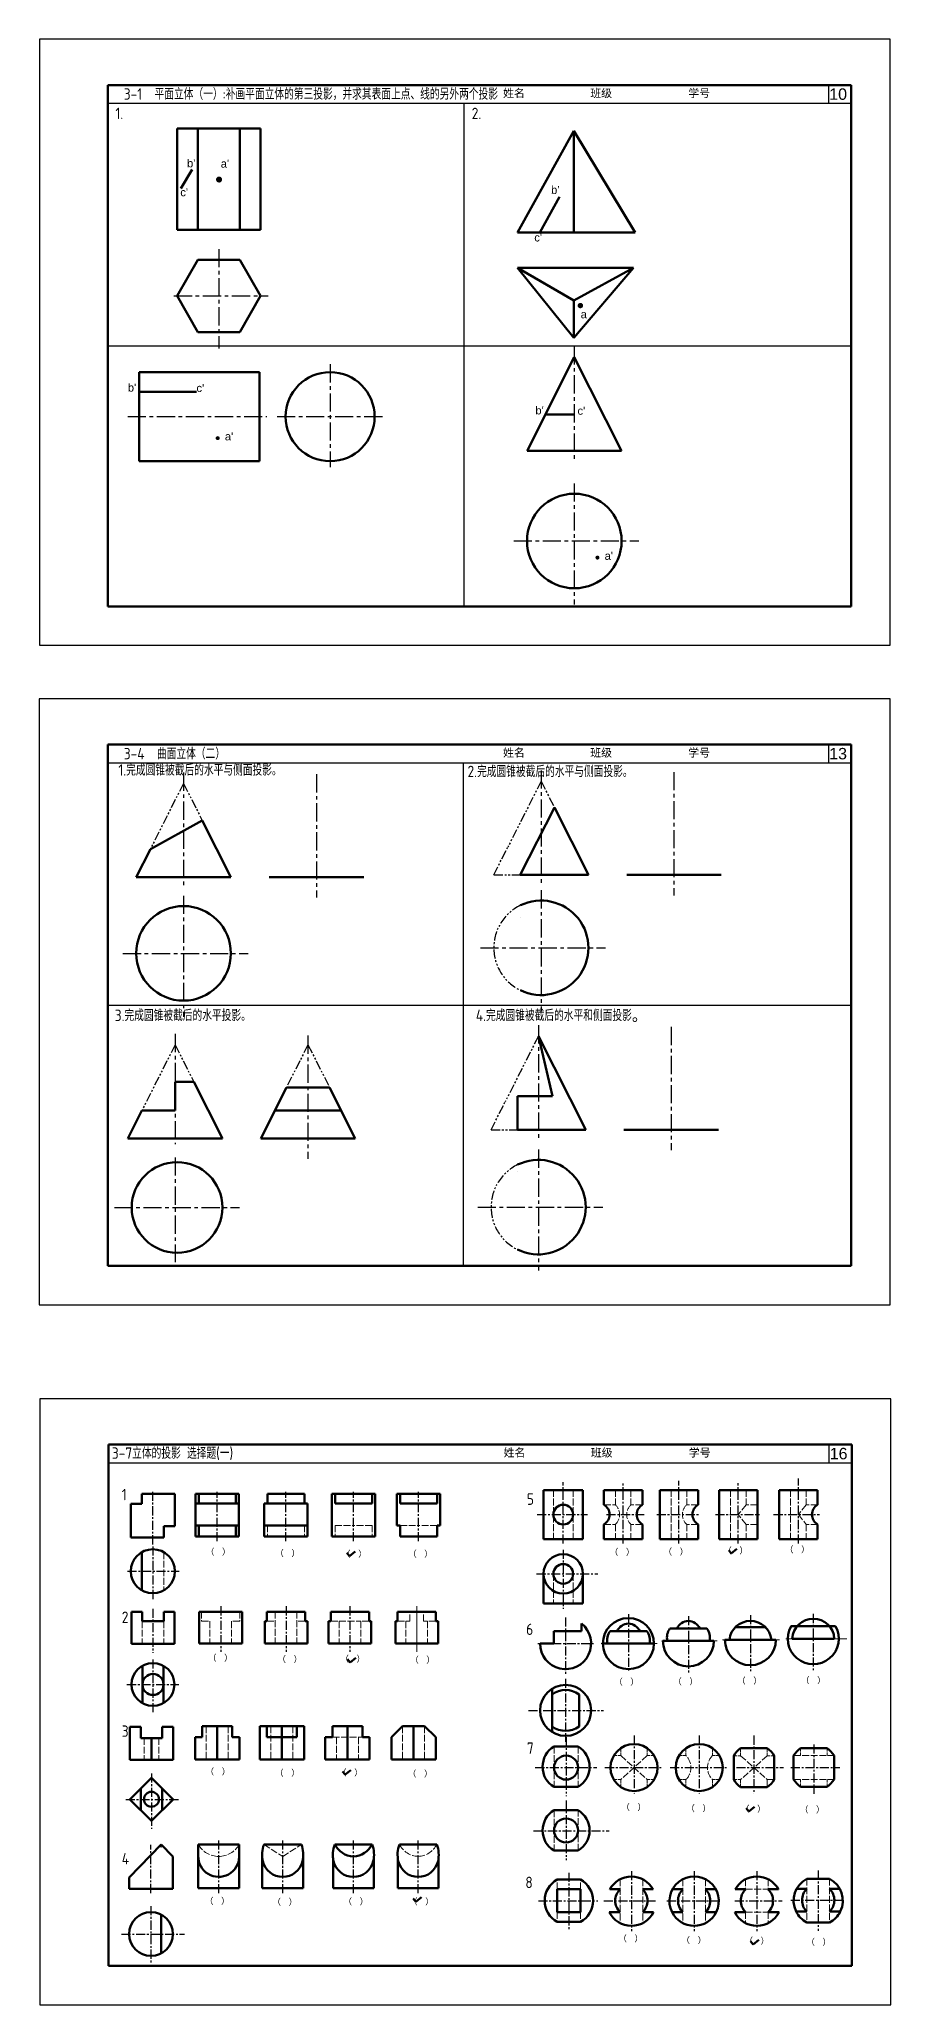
# Model space of a CAD drawing. Header units: millimetres. Extents: x 409 to 1578, y -880 to -20.
# Drawn here: x 409 to 781, y -880 to -20 of the extents above; entities that cross this region are included whole.
import ezdxf
from ezdxf.lldxf.tags import DXFTag

# ---------------------------------------------------------------- set-up
doc = ezdxf.new("R2010")
doc.units = ezdxf.units.MM
doc.header["$LTSCALE"] = 0.25
for name, pattern in [('ACAD_ISO02W100', [15, 12, -3]), ('CENTER', [50.8, 31.75, -6.35, 6.35, -6.35]), ('PHANTOM2', [31.75, 15.875, -3.175, 3.175, -3.175, 3.175, -3.175])]:
    doc.linetypes.add(name, pattern=pattern)
for name, color, linetype, lineweight in [('01(csx)', 7, 'Continuous', 50), ('02(xsx)', 7, 'Continuous', 25), ('05(dhx)', 250, 'CENTER', 25), ('07(sdhx)', 250, 'PHANTOM2', 25), ('11(wz)', 7, 'Continuous', 25), ('cu', 7, 'Continuous', 50), ('dian', 7, 'CENTER2', 15), ('xi', 7, 'Continuous', 15), ('xu', 7, 'ACAD_ISO02W100', 15), ('粗实线', 250, 'Continuous', 50)]:
    doc.layers.add(name, color=color, linetype=linetype, lineweight=lineweight)
for name, color, linetype in [('CENTER', 250, 'CENTER'), ('文字', 7, 'Continuous'), ('细实线', 7, 'Continuous')]:
    doc.layers.add(name, color=color, linetype=linetype)
doc.styles.get("Standard").update_dxf_attribs({"font": 'gbenor.shx', "bigfont": 'bigfont.shx'})
doc.styles.add('样式 1', font='arial.ttf', dxfattribs={"height": 5})
doc.styles.add('汉字', font='gbenor.shx', dxfattribs={"height": 5, "bigfont": 'gbcbig.shx'})
tags = doc.linetypes.add('CENTER2', pattern=[1.125, 0.75, -0.125, 0.125, -0.125]).pattern_tags.tags
tags[10:11] = [DXFTag(74, 4), DXFTag(75, 0), DXFTag(340, '0'), DXFTag(46, 0.0), DXFTag(50, 0.0), DXFTag(44, 0.0), DXFTag(45, 0.0)]
tags[8:9] = [DXFTag(74, 4), DXFTag(75, 0), DXFTag(340, '0'), DXFTag(46, 0.0), DXFTag(50, 0.0), DXFTag(44, 0.0), DXFTag(45, 0.0)]
tags[6:7] = [DXFTag(74, 4), DXFTag(75, 0), DXFTag(340, '0'), DXFTag(46, 0.0), DXFTag(50, 0.0), DXFTag(44, 0.0), DXFTag(45, 0.0)]
tags[4:5] = [DXFTag(74, 4), DXFTag(75, 0), DXFTag(340, '0'), DXFTag(46, 0.0), DXFTag(50, 0.0), DXFTag(44, 0.0), DXFTag(45, 0.0)]

msp = doc.modelspace()

# ---------------------------------------------------------------- hatches: boundary and pattern name
at = {"layer": '02(xsx)'}
h = msp.add_hatch(color=256, dxfattribs=at)
h.dxf.hatch_style = 1
h.paths.add_polyline_path([(486.28, -81.36, 1), (488.94, -81.36, 1)])
h = msp.add_hatch(color=256, dxfattribs=at)
h.dxf.hatch_style = 1
h.paths.add_polyline_path([(644.39, -136.48, 1), (646.77, -136.48, 1)])
h = msp.add_hatch(color=256, dxfattribs=at)
h.dxf.hatch_style = 1
h.paths.add_polyline_path([(486.14, -194.46, 1), (487.9, -194.46, 1)])
h = msp.add_hatch(color=256, dxfattribs=at)
h.dxf.hatch_style = 1
h.paths.add_polyline_path([(652.17, -246.71, 1), (653.93, -246.71, 1)])

# ---------------------------------------------------------------- linework, layer by layer
at = {"layer": '01(csx)'}
for p, q in [((439.04, -40.02), (439.04, -268.02)), ((764.04, -40.02), (439.04, -40.02)), ((764.04, -268.02), (764.04, -40.02)), ((469.24, -59.05), (505.78, -59.05)), ((469.24, -103.39), (469.24, -59.05)), ((505.78, -59.05), (505.78, -103.39)), ((642.7, -60.11), (618.04, -104.57)), ((642.7, -60.11), (642.7, -104.57)), ((669.48, -104.57), (642.7, -60.11)), ((505.78, -103.39), (469.24, -103.39)), ((618.04, -104.57), (669.48, -104.57)), ((642.7, -134.32), (618.04, -119.9)), ((642.7, -150.54), (618.04, -119.9)), ((618.04, -119.9), (668.88, -119.9)), ((642.7, -134.32), (668.88, -119.9)), ((668.88, -119.9), (642.7, -150.54)), ((642.7, -134.32), (642.7, -150.54)), ((622.25, -199.99), (642.93, -159)), ((642.93, -159), (663.61, -199.99)), ((452.63, -165.59), (505.31, -165.59)), ((505.31, -165.59), (505.31, -204.54)), ((505.31, -204.54), (452.63, -204.54)), ((622.25, -199.99), (663.61, -199.99)), ((439.04, -268.02), (764.04, -268.02)), ((439.03, -328.48), (439.03, -556.48)), ((764.03, -328.48), (439.03, -328.48)), ((764.03, -556.48), (764.03, -328.48)), ((619.33, -385.48), (634.21, -355.99)), ((634.21, -355.99), (649.09, -385.48)), ((457.57, -374.19), (480.25, -361.68)), ((480.25, -361.68), (492.75, -386.45)), ((451.39, -386.45), (457.57, -374.19)), ((451.39, -386.45), (492.75, -386.45)), ((509.49, -386.45), (550.86, -386.45)), ((619.33, -385.48), (649.09, -385.48)), ((665.83, -385.48), (707.19, -385.48)), ((633.38, -482.2), (627.22, -455.99)), ((627.22, -455.99), (647.91, -496.97)), ((468.39, -475.98), (476.57, -475.98)), ((468.39, -488.5), (468.39, -475.98)), ((476.57, -475.98), (489.07, -500.75)), ((505.81, -500.75), (517.08, -478.43)), ((517.08, -478.43), (535.91, -478.43)), ((535.91, -478.43), (547.17, -500.75)), ((447.7, -500.75), (453.89, -488.5)), ((453.89, -488.5), (468.39, -488.5)), ((511.99, -488.5), (540.99, -488.5)), ((618.15, -482.2), (633.38, -482.2)), ((618.15, -496.97), (618.15, -482.2)), ((618.15, -496.97), (647.91, -496.97)), ((664.65, -496.97), (706.01, -496.97)), ((447.7, -500.75), (489.07, -500.75)), ((505.81, -500.75), (547.17, -500.75)), ((439.03, -556.48), (764.03, -556.48)), ((439.25, -634.61), (439.25, -862.61)), ((764.25, -634.61), (439.25, -634.61)), ((764.25, -862.61), (764.25, -634.61)), ((439.25, -862.61), (764.25, -862.61))]:
    msp.add_line(p, q, dxfattribs=at)
msp.add_lwpolyline([(505.78, -132.28), (496.64, -116.46), (478.38, -116.46), (469.24, -132.28), (478.38, -148.1), (496.64, -148.1)], close=True, dxfattribs=at)
for centre, radius in [((536.17, -185.06), 19.47), ((642.93, -239.44), 20.68), ((472.07, -419.79), 20.68), ((469.25, -530.93), 19.82)]:
    msp.add_circle(centre, radius, dxfattribs=at)
for centre in [(628.41, -417.37), (627.22, -530.79)]:
    msp.add_arc(centre, 20.68, 243.96859, 116.03141, dxfattribs=at)
at = {"layer": '02(xsx)'}
for p, q in [((754.04, -40.02), (754.04, -48.02)), ((439.04, -48.02), (764.04, -48.02)), ((594.62, -48.02), (594.62, -268.02)), ((439.04, -154.02), (764.04, -154.02)), ((754.03, -328.48), (754.03, -336.48)), ((439.03, -336.48), (764.03, -336.48)), ((594.36, -336.48), (594.36, -556.48)), ((439.03, -442.48), (764.03, -442.48)), ((754.25, -634.61), (754.25, -642.61)), ((439.25, -642.61), (764.25, -642.61))]:
    msp.add_line(p, q, dxfattribs=at)
at = {"layer": '05(dhx)'}
for p, q in [((487.51, -111.8), (487.51, -155.28)), ((467.85, -132.28), (509.07, -132.28)), ((642.93, -154.27), (642.93, -203.62)), ((536.17, -162.17), (536.17, -207.11)), ((447.72, -185.06), (508.48, -185.06)), ((512.97, -185.06), (560.59, -185.06)), ((642.93, -214.26), (642.93, -267.22)), ((616.43, -239.44), (671.16, -239.44)), ((472.07, -340.73), (472.07, -390.08)), ((530.18, -341.46), (530.18, -395.39)), ((628.41, -339.75), (628.41, -389.11)), ((686.51, -340.48), (686.51, -394.42)), ((472.07, -394.61), (472.07, -447.57)), ((628.41, -392.18), (628.41, -445.14)), ((445.56, -419.79), (500.29, -419.79)), ((601.9, -417.37), (656.63, -417.37)), ((468.39, -455.03), (468.39, -503.28)), ((627.22, -451.25), (627.22, -500.6)), ((685.33, -451.98), (685.33, -505.91)), ((526.49, -455.76), (526.49, -509.69)), ((627.22, -505.6), (627.22, -558.56)), ((468.39, -509.08), (468.39, -554.81)), ((441.88, -530.93), (496.61, -530.93)), ((600.72, -530.79), (655.45, -530.79))]:
    msp.add_line(p, q, dxfattribs=at)
at = {"layer": '07(sdhx)'}
for p, q in [((472.07, -345.46), (457.57, -374.19)), ((472.07, -345.46), (480.25, -361.68)), ((628.41, -344.49), (613.91, -373.22)), ((628.41, -344.49), (634.21, -355.99)), ((634.21, -355.99), (636.59, -360.7)), ((607.73, -385.48), (613.91, -373.22)), ((607.73, -385.48), (619.33, -385.48)), ((619.33, -403.91), (619.33, -403.91)), ((468.39, -459.77), (453.89, -488.5)), ((468.39, -459.77), (476.57, -475.98)), ((526.49, -459.77), (517.08, -478.43)), ((526.49, -459.77), (535.91, -478.43)), ((627.22, -455.99), (612.72, -484.72)), ((633.03, -467.48), (635.4, -472.2)), ((606.54, -496.97), (612.72, -484.72)), ((606.54, -496.97), (618.15, -496.97)), ((618.15, -515.4), (618.15, -515.4))]:
    msp.add_line(p, q, dxfattribs=at)
for centre in [(628.41, -417.37), (627.22, -530.79)]:
    msp.add_arc(centre, 20.68, 116.03141, 243.96859, dxfattribs=at)
at = {"layer": 'CENTER', "ltscale": 0.5}
for p, q in [((638.11, -677.9), (638.11, -651.01)), ((664.29, -677.92), (664.29, -651.7)), ((688.67, -677.92), (688.67, -650.55)), ((714.61, -677.92), (714.61, -651.47)), ((740.9, -677.92), (740.9, -649.49)), ((458.65, -678.29), (458.65, -655.04)), ((486.84, -676.95), (486.84, -655.32)), ((516.86, -676.95), (516.86, -655.32)), ((546.41, -676.95), (546.41, -655.32)), ((574.88, -676.95), (574.88, -655.32)), ((626.73, -665.26), (648.77, -665.26)), ((656.99, -665.26), (673.54, -665.26)), ((678.96, -665.26), (697.91, -665.26)), ((704.59, -665.26), (723.86, -665.26)), ((730.07, -665.26), (750.15, -665.26)), ((458.65, -679.17), (458.65, -702.27)), ((638.11, -680.63), (638.11, -706.54)), ((447.59, -690.04), (470.11, -690.04)), ((626.47, -691.2), (653.28, -691.2)), ((458.72, -706.4), (458.72, -725.65)), ((488.32, -705.35), (488.32, -725.32)), ((516.91, -705.35), (516.91, -725.32)), ((544.83, -705.35), (544.83, -725.32)), ((639.13, -710.25), (639.13, -735.11)), ((666.61, -708.82), (666.61, -733.56)), ((692.81, -709.68), (692.81, -734.41)), ((719.91, -709.2), (719.91, -733.94)), ((747.41, -708.73), (747.41, -733.47)), ((626.93, -721.67), (651.27, -721.67)), ((458.72, -728.67), (458.72, -752.31)), ((639.13, -737.11), (639.13, -764.58)), ((447.35, -739.55), (470.09, -739.55)), ((622.92, -750.92), (655.71, -750.92)), ((639.33, -762.65), (639.33, -788.45)), ((669.03, -761.91), (669.03, -787.37)), ((697.54, -761.91), (697.54, -787.37)), ((721.46, -761.92), (721.46, -787.39)), ((747.66, -765.78), (747.66, -787.33)), ((458.07, -778.42), (458.07, -802.65)), ((625.89, -775.92), (652.77, -775.92)), ((656.35, -775.92), (681.39, -775.92)), ((684.86, -775.92), (709.9, -775.92)), ((713.79, -775.94), (734.41, -775.94)), ((737.6, -775.88), (759.06, -775.88)), ((446.81, -789.82), (469.86, -789.82)), ((639.33, -790.34), (639.33, -816.44)), ((487.46, -830.83), (487.46, -807.54)), ((515.43, -830.83), (515.43, -807.54)), ((546.36, -830.83), (546.36, -807.54)), ((574.66, -830.83), (574.66, -807.54)), ((625.07, -803.63), (658.1, -803.63)), ((457.84, -830.78), (457.84, -809.7)), ((640.55, -821.91), (640.55, -847.04)), ((667.89, -821.19), (667.89, -847.48)), ((695.33, -821.19), (695.33, -847.48)), ((722.76, -821.19), (722.76, -847.48)), ((749.56, -820.98), (749.56, -847.28)), ((457.82, -836.49), (457.82, -861.14)), ((627.21, -834.13), (653.2, -834.13)), ((655.87, -834.13), (678.38, -834.13)), ((683.32, -834.13), (705.83, -834.13)), ((713.1, -834.13), (733.85, -834.13)), ((737.55, -833.92), (760.06, -833.92)), ((444.98, -848.72), (472.47, -848.72))]:
    msp.add_line(p, q, dxfattribs=at)
at = {"layer": 'cu'}
for p, q in [((449.03, -660.49), (453.84, -660.49)), ((449.03, -660.49), (449.03, -675.22)), ((453.84, -656.2), (458.65, -656.2)), ((453.84, -660.49), (453.84, -656.2)), ((458.65, -656.2), (468.27, -656.2)), ((468.27, -670.26), (468.27, -656.2)), ((477.37, -674.86), (477.37, -656.2)), ((477.37, -656.2), (496.31, -656.2)), ((477.37, -660.39), (486.84, -660.39)), ((478.76, -660.39), (478.76, -656.2)), ((496.31, -660.39), (486.84, -660.39)), ((494.92, -660.39), (494.92, -656.2)), ((496.31, -674.86), (496.31, -656.2)), ((507.39, -660.39), (516.86, -660.39)), ((507.39, -674.86), (507.39, -660.39)), ((508.79, -660.39), (508.79, -656.2)), ((508.79, -656.2), (524.94, -656.2)), ((526.33, -660.39), (516.86, -660.39)), ((524.94, -660.39), (524.94, -656.2)), ((526.33, -674.86), (526.33, -660.39)), ((536.94, -674.86), (536.94, -656.2)), ((536.94, -656.2), (555.88, -656.2)), ((538.33, -660.39), (538.33, -656.2)), ((538.33, -660.39), (546.41, -660.39)), ((554.49, -660.39), (546.41, -660.39)), ((554.49, -660.39), (554.49, -656.2)), ((555.88, -674.86), (555.88, -656.2)), ((565.41, -669.99), (565.41, -656.2)), ((565.41, -656.2), (584.35, -656.2)), ((566.8, -660.39), (566.8, -656.2)), ((566.8, -660.39), (574.88, -660.39)), ((582.96, -660.39), (574.88, -660.39)), ((582.96, -660.39), (582.96, -656.2)), ((584.35, -669.99), (584.35, -656.2)), ((629.5, -654.5), (646.72, -654.5)), ((629.5, -676.02), (629.5, -654.5)), ((646.72, -676.02), (646.72, -654.5)), ((655.89, -654.5), (672.69, -654.5)), ((655.89, -660.95), (655.89, -654.5)), ((672.69, -660.95), (672.69, -654.5)), ((680.27, -654.5), (680.27, -676.02)), ((680.27, -654.5), (697.06, -654.5)), ((697.06, -660.95), (697.06, -654.5)), ((706.21, -654.5), (706.21, -676.02)), ((706.21, -654.5), (723.01, -654.5)), ((723.01, -676.02), (723.01, -654.5)), ((732.5, -654.5), (749.3, -654.5)), ((732.5, -676.02), (732.5, -654.5)), ((749.3, -660.95), (749.3, -654.5)), ((463.46, -670.26), (468.27, -670.26)), ((463.46, -670.26), (463.46, -675.22)), ((478.76, -669.99), (477.37, -669.99)), ((478.76, -669.99), (486.84, -669.99)), ((478.76, -669.99), (478.76, -674.86)), ((494.92, -669.99), (486.84, -669.99)), ((494.92, -669.99), (496.31, -669.99)), ((494.92, -669.99), (494.92, -674.86)), ((508.79, -669.99), (507.39, -669.99)), ((508.79, -669.99), (516.86, -669.99)), ((524.94, -669.99), (516.86, -669.99)), ((524.94, -669.99), (526.33, -669.99)), ((566.8, -669.99), (565.41, -669.99)), ((566.8, -669.99), (566.8, -674.86)), ((582.96, -669.99), (584.35, -669.99)), ((582.96, -669.99), (582.96, -674.86)), ((655.89, -676.02), (655.89, -669.57)), ((672.69, -676.02), (672.69, -669.57)), ((697.06, -676.02), (697.06, -669.57)), ((749.3, -676.02), (749.3, -669.57)), ((449.03, -675.22), (458.65, -675.22)), ((458.65, -675.22), (463.46, -675.22)), ((477.37, -674.86), (486.84, -674.86)), ((496.31, -674.86), (486.84, -674.86)), ((507.39, -674.86), (516.86, -674.86)), ((526.33, -674.86), (516.86, -674.86)), ((536.94, -674.86), (546.41, -674.86)), ((555.88, -674.86), (546.41, -674.86)), ((566.8, -674.86), (574.88, -674.86)), ((582.96, -674.86), (574.88, -674.86)), ((629.5, -676.02), (646.72, -676.02)), ((655.89, -676.02), (672.69, -676.02)), ((680.27, -676.02), (697.06, -676.02)), ((706.21, -676.02), (723.01, -676.02)), ((732.5, -676.02), (749.3, -676.02)), ((453.84, -681.7), (453.84, -698.37)), ((629.5, -691.2), (629.5, -704.11)), ((646.72, -691.2), (646.72, -704.11)), ((629.5, -704.11), (646.72, -704.11)), ((449.35, -707.75), (454.03, -707.75)), ((449.35, -707.75), (449.35, -721.79)), ((454.03, -707.75), (454.03, -711.89)), ((454.03, -711.89), (458.72, -711.89)), ((463.41, -711.89), (458.72, -711.89)), ((463.41, -707.75), (463.41, -711.89)), ((468.09, -707.75), (463.41, -707.75)), ((468.09, -707.75), (468.09, -721.79)), ((478.98, -707.75), (478.98, -721.69)), ((478.98, -707.75), (488.32, -707.75)), ((497.66, -707.75), (488.32, -707.75)), ((497.66, -707.75), (497.66, -721.69)), ((507.57, -711.89), (508.56, -711.89)), ((507.57, -711.89), (507.57, -721.69)), ((508.56, -707.75), (508.56, -711.89)), ((508.56, -707.75), (516.91, -707.75)), ((525.27, -707.75), (516.91, -707.75)), ((525.27, -707.75), (525.27, -711.89)), ((525.27, -711.89), (526.26, -711.89)), ((526.26, -711.89), (526.26, -721.69)), ((535.49, -711.89), (536.47, -711.89)), ((535.49, -711.89), (535.49, -721.69)), ((536.47, -707.75), (536.47, -711.89)), ((536.47, -707.75), (544.83, -707.75)), ((553.19, -707.75), (544.83, -707.75)), ((553.19, -707.75), (553.19, -711.89)), ((553.19, -711.89), (554.17, -711.89)), ((554.17, -711.89), (554.17, -721.69)), ((564.69, -711.89), (565.68, -711.89)), ((564.69, -711.89), (564.69, -721.69)), ((565.68, -707.75), (565.68, -711.89)), ((565.68, -707.75), (574.03, -707.75)), ((582.39, -707.75), (574.03, -707.75)), ((582.39, -707.75), (582.39, -711.89)), ((582.39, -711.89), (583.38, -711.89)), ((583.38, -711.89), (583.38, -721.69)), ((646.08, -712.93), (646.08, -716.2)), ((449.35, -721.79), (458.9, -721.79)), ((468.09, -721.79), (458.54, -721.79)), ((478.98, -721.69), (488.32, -721.69)), ((497.66, -721.69), (488.32, -721.69)), ((507.57, -721.69), (516.91, -721.69)), ((526.26, -721.69), (516.91, -721.69)), ((535.49, -721.69), (544.83, -721.69)), ((554.17, -721.69), (544.83, -721.69)), ((564.69, -721.69), (574.03, -721.69)), ((583.38, -721.69), (574.03, -721.69)), ((627.97, -721.67), (633.94, -721.67)), ((633.94, -716.2), (646.08, -716.2)), ((633.94, -721.67), (633.94, -716.2)), ((655.45, -721.67), (677.77, -721.67)), ((658.54, -716.2), (674.68, -716.2)), ((681.65, -720.47), (703.97, -720.47)), ((684.74, -715.01), (700.88, -715.01)), ((708.75, -720), (731.07, -720)), ((713.3, -714.54), (726.52, -714.54)), ((737.67, -714.07), (757.14, -714.07)), ((738.21, -719.53), (756.6, -719.53)), ((454.12, -731.39), (454.12, -747.72)), ((463.32, -731.39), (463.32, -747.72)), ((633.21, -741.46), (633.21, -760.39)), ((645.04, -743.88), (645.04, -757.97)), ((448.59, -758.1), (453.35, -758.1)), ((448.59, -758.1), (448.59, -772.53)), ((453.35, -758.1), (453.35, -763.01)), ((453.35, -763.01), (458.07, -763.01)), ((458.07, -763.01), (458.07, -772.53)), ((462.78, -763.01), (458.07, -763.01)), ((458.07, -763.01), (458.07, -772.53)), ((462.78, -758.1), (462.78, -763.01)), ((467.54, -758.1), (462.78, -758.1)), ((467.54, -758.1), (467.54, -772.53)), ((477.14, -762.64), (480.29, -762.64)), ((477.14, -762.64), (477.14, -772.4)), ((480.29, -757.8), (486.83, -757.8)), ((480.29, -762.64), (480.29, -757.8)), ((493.37, -757.8), (486.83, -757.8)), ((486.83, -757.8), (486.83, -772.4)), ((493.37, -762.64), (493.37, -757.8)), ((496.52, -762.64), (493.37, -762.64)), ((496.52, -762.64), (496.52, -772.4)), ((505.41, -757.8), (524.79, -757.8)), ((505.41, -757.8), (505.41, -772.4)), ((508.56, -762.64), (508.56, -757.8)), ((508.56, -762.64), (521.64, -762.64)), ((515.1, -757.8), (515.1, -772.4)), ((521.64, -762.64), (521.64, -757.8)), ((524.79, -757.8), (524.79, -772.4)), ((534.06, -762.64), (537.21, -762.64)), ((534.06, -762.64), (534.06, -772.4)), ((537.21, -757.8), (543.75, -757.8)), ((537.21, -762.64), (537.21, -757.8)), ((550.29, -757.8), (543.75, -757.8)), ((543.75, -757.8), (543.75, -772.4)), ((550.29, -762.64), (550.29, -757.8)), ((553.43, -762.64), (550.29, -762.64)), ((553.43, -762.64), (553.43, -772.4)), ((562.95, -762.64), (567.86, -757.8)), ((562.95, -762.64), (562.95, -772.4)), ((567.86, -757.8), (572.64, -757.8)), ((577.43, -757.8), (572.64, -757.8)), ((572.64, -757.8), (572.64, -772.4)), ((577.43, -757.8), (582.33, -762.64)), ((582.33, -762.64), (582.33, -772.4)), ((448.59, -772.53), (458.07, -772.53)), ((467.54, -772.53), (458.07, -772.53)), ((477.14, -772.4), (486.83, -772.4)), ((496.52, -772.4), (486.83, -772.4)), ((505.41, -772.4), (515.1, -772.4)), ((524.79, -772.4), (515.1, -772.4)), ((534.06, -772.4), (543.75, -772.4)), ((553.43, -772.4), (543.75, -772.4)), ((562.95, -772.4), (572.64, -772.4)), ((582.33, -772.4), (572.64, -772.4)), ((634.09, -766.7), (644.57, -766.7)), ((712.63, -770.7), (712.63, -781.18)), ((715.65, -767.47), (727.28, -767.47)), ((730.3, -770.7), (730.3, -781.18)), ((738.82, -770.64), (738.82, -781.12)), ((741.84, -767.42), (753.47, -767.42)), ((756.49, -770.64), (756.49, -781.12)), ((448.59, -789.82), (458.07, -780.42)), ((467.54, -789.82), (458.07, -780.42)), ((448.59, -789.82), (458.07, -799.21)), ((453.35, -785.1), (453.35, -794.53)), ((467.54, -789.82), (458.07, -799.21)), ((462.78, -785.1), (462.78, -794.53)), ((634.09, -784.39), (644.57, -784.39)), ((715.65, -784.4), (727.28, -784.4)), ((741.84, -784.35), (753.47, -784.35)), ((634.09, -794.55), (644.57, -794.55)), ((462.24, -809.52), (448.24, -823.96)), ((462.24, -809.52), (467.45, -814.73)), ((467.45, -828.98), (467.45, -814.73)), ((478.53, -809.52), (487.46, -809.52)), ((478.53, -828.67), (478.53, -809.52)), ((496.4, -809.52), (487.46, -809.52)), ((496.4, -828.67), (496.4, -809.52)), ((506.49, -828.67), (506.49, -815.31)), ((507.26, -809.52), (515.43, -809.52)), ((523.6, -809.52), (515.43, -809.52)), ((524.36, -828.67), (524.36, -815.31)), ((537.43, -828.67), (537.43, -815.31)), ((538.19, -809.52), (546.36, -809.52)), ((554.54, -809.52), (546.36, -809.52)), ((555.3, -828.67), (555.3, -815.31)), ((565.73, -828.67), (565.73, -815.31)), ((566.49, -809.52), (574.66, -809.52)), ((582.83, -809.52), (574.66, -809.52)), ((583.59, -828.67), (583.59, -815.31)), ((634.09, -812.23), (644.57, -812.23)), ((448.24, -823.96), (448.24, -828.98)), ((635.5, -824.84), (645.61, -824.84)), ((744.63, -824.54), (754.5, -824.54)), ((448.24, -828.98), (457.84, -828.98)), ((467.45, -828.98), (457.84, -828.98)), ((478.53, -828.67), (487.46, -828.67)), ((496.4, -828.67), (487.46, -828.67)), ((506.49, -828.67), (515.43, -828.67)), ((524.36, -828.67), (515.43, -828.67)), ((537.43, -828.67), (546.36, -828.67)), ((555.3, -828.67), (546.36, -828.67)), ((565.73, -828.67), (574.66, -828.67)), ((583.59, -828.67), (574.66, -828.67)), ((635.5, -829.15), (640.55, -829.15)), ((635.5, -834.13), (635.5, -829.15)), ((645.61, -829.15), (640.55, -829.15)), ((645.61, -834.13), (645.61, -829.15)), ((658.43, -829.15), (662.96, -829.15)), ((677.34, -829.15), (672.82, -829.15)), ((685.88, -829.15), (690.4, -829.15)), ((704.79, -829.15), (700.26, -829.15)), ((713.3, -829.15), (717.83, -829.15)), ((732.21, -829.15), (727.69, -829.15)), ((740.11, -828.95), (744.63, -828.95)), ((759.02, -828.95), (754.5, -828.95)), ((462.24, -840.21), (462.24, -857.22)), ((635.5, -834.13), (635.5, -839.1)), ((635.5, -839.1), (640.55, -839.1)), ((645.61, -839.1), (640.55, -839.1)), ((645.61, -834.13), (645.61, -839.1)), ((658.22, -839.1), (662.96, -839.1)), ((677.56, -839.1), (672.82, -839.1)), ((685.66, -839.1), (690.4, -839.1)), ((705, -839.1), (700.26, -839.1)), ((713.09, -839.1), (717.83, -839.1)), ((732.43, -839.1), (727.69, -839.1)), ((739.9, -838.9), (744.63, -838.9)), ((759.23, -838.9), (754.5, -838.9)), ((635.5, -843.42), (645.61, -843.42)), ((744.63, -843.72), (754.5, -843.72))]:
    msp.add_line(p, q, dxfattribs=at)
for centre, radius in [((638.11, -665.26), 4.31), ((458.65, -690.04), 9.62), ((638.11, -691.2), 8.61), ((638.11, -691.2), 4.31), ((666.61, -721.67), 11.16), ((458.72, -739.55), 9.37), ((458.72, -739.55), 4.6), ((639.13, -750.92), 11.16), ((639.33, -775.92), 5.24), ((669.03, -775.92), 10.27), ((697.54, -775.92), 10.27), ((458.07, -789.77), 3.26), ((639.33, -803.39), 5.24), ((457.82, -848.72), 9.58)]:
    msp.add_circle(centre, radius, dxfattribs=at)
for centre, radius, start, end in [((653.38, -665.26), 4.98, 300.26138, 59.73862), ((675.2, -665.26), 4.98, 120.26138, 239.73862), ((699.58, -665.26), 4.98, 120.26138, 239.73862), ((751.81, -665.26), 4.98, 120.26138, 239.73862), ((639.13, -721.67), 11.16, 180, 51.46188), ((666.78, -718.65), 5.7, 91.71844, 154.59485), ((666.44, -718.65), 5.7, 25.40515, 88.28156), ((692.98, -717.46), 5.7, 91.71844, 154.59485), ((692.64, -717.46), 5.7, 25.40515, 88.28156), ((719.91, -721.01), 9.25, 6.28853, 173.71147), ((747.41, -720.03), 9.21, 3.10025, 176.89975), ((663.9, -720.16), 6.66, 143.6125, 193.0932), ((669.32, -720.16), 6.66, 346.9068, 36.3875), ((692.81, -720.47), 11.16, 180, 0), ((690.1, -718.96), 6.66, 143.6125, 193.0932), ((695.52, -718.96), 6.66, 346.9068, 36.3875), ((719.91, -720), 11.16, 180, 0), ((747.41, -719.53), 11.16, 150.70332, 29.29668), ((639.13, -752.09), 10.12, 54.22804, 125.77196), ((639.13, -749.75), 10.12, 234.22804, 305.77196), ((639.33, -775.55), 10.28, 120.63809, 239.36191), ((639.33, -775.55), 10.28, 300.63809, 59.36191), ((721.46, -775.94), 10.27, 124.4864, 149.33903), ((721.46, -775.94), 10.27, 30.66097, 55.5136), ((747.66, -775.88), 10.27, 124.4864, 149.33903), ((747.66, -775.88), 10.27, 30.66097, 55.5136), ((721.46, -775.94), 10.27, 210.66097, 235.5136), ((721.46, -775.94), 10.27, 304.4864, 329.33903), ((747.66, -775.88), 10.27, 210.66097, 235.5136), ((747.66, -775.88), 10.27, 304.4864, 329.33903), ((639.33, -803.39), 10.27, 120.65191, 239.34809), ((639.33, -803.39), 10.27, 300.65191, 59.34809), ((487.46, -814.77), 8.94, 178.41885, 359.14799), ((519.37, -814.06), 12.93, 159.4675, 192.56995), ((511.49, -814.06), 12.93, 347.43005, 20.5325), ((550.3, -814.06), 12.93, 159.4675, 192.56995), ((546.74, -805.18), 9.59, 206.92786, 267.72835), ((545.98, -805.18), 9.59, 272.27165, 333.07214), ((542.43, -814.06), 12.93, 347.43005, 20.5325), ((578.6, -814.06), 12.93, 159.4675, 192.56995), ((570.72, -814.06), 12.93, 347.43005, 20.5325), ((515.43, -814.77), 8.94, 193.6496, 270.00774), ((515.43, -814.77), 8.94, 269.99226, 346.3504), ((546.36, -814.77), 8.94, 193.6496, 270.00774), ((546.37, -814.77), 8.94, 269.99226, 346.3504), ((574.66, -814.77), 8.94, 193.6496, 270.00774), ((574.66, -814.77), 8.94, 269.99226, 346.3504), ((640.55, -834.13), 10.57, 118.55398, 241.44602), ((640.55, -834.13), 10.57, 298.55398, 61.44602), ((667.89, -834.34), 10.78, 28.7319, 151.2681), ((695.33, -834.34), 10.78, 333.75427, 206.24573), ((722.76, -834.34), 10.78, 28.7319, 151.2681), ((749.56, -834.13), 10.78, 117.21899, 206.24573), ((749.56, -834.13), 10.78, 333.75427, 62.78101), ((667.67, -834.13), 6.86, 133.49198, 226.50802), ((668.1, -834.13), 6.86, 313.49198, 46.50802), ((695.12, -834.13), 6.86, 133.49198, 226.50802), ((695.54, -834.13), 6.86, 313.49198, 46.50802), ((722.55, -834.13), 6.86, 133.49198, 226.50802), ((722.97, -834.13), 6.86, 313.49198, 46.50802), ((749.35, -833.92), 6.86, 133.49198, 226.50802), ((749.78, -833.92), 6.86, 313.49198, 46.50802), ((667.89, -834.34), 10.78, 206.24573, 333.75427), ((695.33, -834.34), 10.78, 206.24573, 333.75427), ((722.76, -834.34), 10.78, 206.24573, 333.75427), ((749.56, -834.13), 10.78, 206.24573, 242.78101), ((749.56, -834.13), 10.78, 297.21899, 333.75427)]:
    msp.add_arc(centre, radius, start, end, dxfattribs=at)
at = {"layer": 'dian'}
for p, q in [((574.03, -705.35), (574.03, -725.32)), ((654.69, -721.67), (679.14, -721.67)), ((681.65, -720.47), (681.18, -720.47)), ((703.97, -720.47), (705.41, -720.47)), ((708.75, -720), (707.77, -720)), ((731.07, -720), (732.68, -720)), ((738.21, -719.53), (735.4, -719.53)), ((756.6, -719.53), (762.04, -719.53)), ((738.82, -775.94), (738.83, -775.94))]:
    msp.add_line(p, q, dxfattribs=at)
at = {"layer": 'xi'}
for p, q in [((461.67, -810.12), (462.33, -810.73)), ((462.33, -810.73), (462.89, -810.17))]:
    msp.add_line(p, q, dxfattribs=at)
at = {"layer": 'xu'}
for p, q in [((633.81, -654.5), (633.81, -676.02)), ((642.42, -654.5), (642.42, -676.02)), ((655.89, -660.95), (660.88, -660.95)), ((660.88, -654.5), (660.88, -660.95)), ((667.7, -654.5), (667.7, -660.95)), ((672.69, -660.95), (667.7, -660.95)), ((685.26, -654.5), (685.26, -676.02)), ((692.07, -654.5), (692.07, -660.95)), ((697.06, -660.95), (692.07, -660.95)), ((711.2, -654.5), (711.2, -676.02)), ((718.02, -660.95), (714.61, -665.26)), ((718.02, -654.5), (718.02, -660.95)), ((723.01, -660.95), (718.02, -660.95)), ((737.49, -654.5), (737.49, -676.02)), ((744.31, -660.95), (740.9, -665.26)), ((744.31, -654.5), (744.31, -660.95)), ((749.3, -660.95), (744.31, -660.95)), ((508.79, -669.99), (508.79, -674.86)), ((524.94, -669.99), (524.94, -674.86)), ((538.33, -669.99), (546.41, -669.99)), ((538.33, -669.99), (538.33, -674.86)), ((554.49, -669.99), (546.41, -669.99)), ((554.49, -669.99), (554.49, -674.86)), ((566.8, -669.99), (574.88, -669.99)), ((582.96, -669.99), (574.88, -669.99)), ((655.89, -669.57), (660.88, -669.57)), ((660.88, -669.57), (660.88, -676.02)), ((667.7, -669.57), (667.7, -676.02)), ((672.69, -669.57), (667.7, -669.57)), ((692.07, -669.57), (692.07, -676.02)), ((697.06, -669.57), (692.07, -669.57)), ((718.02, -669.57), (714.61, -665.26)), ((718.02, -669.57), (718.02, -676.02)), ((723.01, -669.57), (718.02, -669.57)), ((740.9, -665.26), (744.31, -669.57)), ((744.31, -669.57), (744.31, -676.02)), ((749.3, -669.57), (744.31, -669.57)), ((463.46, -681.7), (463.46, -698.37)), ((633.81, -691.2), (633.81, -704.11)), ((642.42, -691.2), (642.42, -704.11)), ((454.03, -711.89), (454.03, -721.79)), ((463.41, -711.89), (463.41, -721.79)), ((479.96, -707.75), (479.96, -711.89)), ((479.96, -711.89), (483.56, -711.89)), ((483.56, -711.89), (483.56, -721.69)), ((493.08, -711.89), (493.08, -721.69)), ((496.68, -711.89), (493.08, -711.89)), ((496.68, -707.75), (496.68, -711.89)), ((508.56, -711.89), (512.15, -711.89)), ((512.15, -707.75), (512.15, -721.69)), ((521.67, -707.75), (521.67, -721.69)), ((525.27, -711.89), (521.67, -711.89)), ((536.47, -711.89), (540.07, -711.89)), ((540.07, -711.89), (549.59, -711.89)), ((540.07, -711.89), (540.07, -721.69)), ((549.59, -711.89), (549.59, -721.69)), ((553.19, -711.89), (549.59, -711.89)), ((565.68, -711.89), (569.27, -711.89)), ((569.27, -711.89), (571.04, -711.89)), ((569.27, -711.89), (569.27, -721.69)), ((571.04, -711.89), (571.04, -707.75)), ((577.03, -711.89), (577.03, -707.75)), ((577.03, -711.89), (578.79, -711.89)), ((578.79, -711.89), (578.79, -721.69)), ((582.39, -711.89), (578.79, -711.89)), ((454.8, -763.01), (454.8, -772.53)), ((461.33, -763.01), (461.33, -772.53)), ((482.04, -757.8), (482.01, -772.4)), ((491.61, -757.8), (491.65, -772.4)), ((510.31, -757.8), (510.28, -772.4)), ((519.88, -757.8), (519.92, -772.4)), ((537.21, -762.64), (550.29, -762.64)), ((538.95, -762.64), (538.92, -772.4)), ((548.54, -762.64), (548.57, -772.4)), ((567.86, -757.8), (567.82, -772.4)), ((577.43, -757.8), (577.46, -772.4)), ((634.09, -766.7), (634.09, -784.39)), ((644.57, -766.7), (644.57, -784.39)), ((663.21, -770.69), (674.84, -781.16)), ((674.84, -770.69), (663.21, -781.16)), ((715.65, -770.7), (727.28, -781.18)), ((727.28, -770.7), (715.65, -781.18)), ((738.82, -770.64), (756.49, -770.64)), ((727.28, -784.4), (727.28, -781.18)), ((730.3, -781.18), (727.28, -781.18)), ((738.82, -781.12), (756.49, -781.12)), ((634.09, -794.55), (634.09, -812.23)), ((644.57, -812.23), (644.57, -794.55)), ((507.26, -809.52), (515.43, -814.77)), ((515.43, -814.77), (523.6, -809.52)), ((635.5, -829.15), (635.5, -824.84)), ((645.61, -829.15), (645.61, -824.84)), ((662.96, -824.75), (662.96, -843.92)), ((672.82, -824.75), (672.82, -843.92)), ((690.4, -824.75), (690.4, -843.92)), ((700.26, -824.75), (700.26, -843.92)), ((717.83, -824.75), (717.83, -829.15)), ((727.69, -824.75), (727.69, -829.15)), ((744.63, -824.54), (744.63, -843.72)), ((754.5, -824.54), (754.5, -843.72)), ((717.83, -829.15), (727.69, -829.15)), ((635.5, -839.1), (635.5, -843.42)), ((645.61, -839.1), (645.61, -843.42)), ((717.83, -839.1), (727.69, -839.1)), ((717.83, -839.1), (717.83, -843.92)), ((727.69, -839.1), (727.69, -843.92))]:
    msp.add_line(p, q, dxfattribs=at)
at = {"layer": 'xu', "ltscale": 0.5}
for p, q in [((660.19, -770.69), (663.21, -770.69)), ((663.21, -767.46), (663.21, -770.69)), ((674.84, -767.46), (674.84, -770.69)), ((677.86, -770.69), (674.84, -770.69)), ((688.7, -770.69), (691.72, -770.69)), ((691.72, -767.46), (691.72, -770.69)), ((703.35, -767.46), (703.35, -770.69)), ((706.37, -770.69), (703.35, -770.69)), ((712.63, -770.7), (715.65, -770.7)), ((715.65, -767.47), (715.65, -770.7)), ((727.28, -767.47), (727.28, -770.7)), ((730.3, -770.7), (727.28, -770.7)), ((741.84, -767.42), (741.84, -770.64)), ((753.47, -767.42), (753.47, -770.64)), ((660.19, -781.16), (663.21, -781.16)), ((663.21, -784.39), (663.21, -781.16)), ((674.84, -784.39), (674.84, -781.16)), ((677.86, -781.16), (674.84, -781.16)), ((688.7, -781.16), (691.72, -781.16)), ((691.72, -784.39), (691.72, -781.16)), ((703.35, -784.39), (703.35, -781.16)), ((706.37, -781.16), (703.35, -781.16)), ((712.63, -781.18), (715.65, -781.18)), ((715.65, -784.4), (715.65, -781.18)), ((741.84, -784.35), (741.84, -781.12)), ((753.47, -784.35), (753.47, -781.12))]:
    msp.add_line(p, q, dxfattribs=at)
at = {"layer": 'xu'}
for centre, radius, start, end in [((656.84, -665.26), 5.9, 313.15921, 46.84079), ((671.74, -665.26), 5.9, 133.15921, 226.84079), ((696.11, -665.26), 5.9, 133.15921, 226.84079), ((686.54, -775.92), 7.37, 314.7118, 45.2882), ((708.54, -775.92), 7.37, 134.7118, 225.2882), ((487.46, -804.53), 10.23, 209.19951, 330.80049), ((575.04, -805.18), 9.59, 206.92786, 267.72835), ((574.28, -805.18), 9.59, 272.27165, 333.07214)]:
    msp.add_arc(centre, radius, start, end, dxfattribs=at)
at = {"layer": '文字', "lineweight": 50}
for p, q in [((543.45, -682.05), (544.59, -683.49)), ((544.59, -683.49), (547.07, -681.47)), ((710.42, -680.85), (711.56, -682.29)), ((711.56, -682.29), (714.04, -680.28)), ((543.75, -728.5), (544.88, -729.94)), ((544.88, -729.94), (547.37, -727.93)), ((541.61, -777.56), (542.75, -779)), ((542.75, -779), (545.23, -776.99)), ((718.08, -793.66), (719.22, -795.1)), ((719.22, -795.1), (721.7, -793.08)), ((572.51, -833.12), (573.65, -834.56)), ((573.65, -834.56), (576.13, -832.54)), ((720.02, -851.86), (721.15, -853.3)), ((721.15, -853.3), (723.64, -851.28))]:
    msp.add_line(p, q, dxfattribs=at)
at = {"layer": '粗实线'}
for p, q in [((478.38, -103.39), (478.38, -59.05)), ((496.64, -103.39), (496.64, -59.05)), ((470.92, -85.23), (475.9, -77.03)), ((627.79, -104.57), (636.43, -88.95)), ((618.04, -104.57), (627.79, -104.57)), ((452.63, -165.59), (452.63, -204.54)), ((452.63, -174.15), (477.73, -174.15)), ((630.27, -184.09), (642.93, -184.09))]:
    msp.add_line(p, q, dxfattribs=at)
at = {"layer": '细实线', "color": 7}
for p, q in [((781.04, -20.02), (409.04, -20.02)), ((409.04, -20.02), (409.04, -285.02)), ((781.04, -285.02), (781.04, -20.02)), ((409.04, -285.02), (781.04, -285.02)), ((781.03, -308.48), (409.03, -308.48)), ((409.03, -308.48), (409.03, -573.48)), ((781.03, -573.48), (781.03, -308.48)), ((409.03, -573.48), (781.03, -573.48)), ((781.25, -614.61), (409.25, -614.61)), ((409.25, -614.61), (409.25, -879.61)), ((781.25, -879.61), (781.25, -614.61)), ((409.25, -879.61), (781.25, -879.61))]:
    msp.add_line(p, q, dxfattribs=at)

# ---------------------------------------------------------------- texts
at = {"layer": '01(csx)', "char_height": 3.5, "attachment_point": 1}
for s, insert, width in [("{\\fArial|b0|i0|c0|p32;b'}", (473.61, -72.49), 10.3693), ("{\\fArial|b0|i0|c0|p32;a'}", (488.35, -72.64), 5.0541), ("{\\fArial|b0|i0|c0|p32;c'}", (470.67, -85.18), 5.0541), ("{\\fArial|b0|i0|c0|p32;b'}", (632.78, -84.14), 6.3176), ("{\\fArial|b0|i0|c0|p32;c'}", (625.44, -104.94), 6.3176), ('{\\fArial|b0|i0|c0|p32;a}', (645.71, -138.52), 3.9109), ("{\\fArial|b0|i0|c0|p32;b'}", (447.72, -170.6), 4.6396), ("{\\fArial|b0|i0|c0|p32;c'}", (477.73, -170.78), 4.6396), ("{\\fArial|b0|i0|c0|p32;b'}", (625.92, -180.58), 4.6396), ("{\\fArial|b0|i0|c0|p32;c'}", (644.33, -180.72), 4.6396), ("{\\fArial|b0|i0|c0|p32;a'}", (490.16, -191.92), 2.6291), ("{\\fArial|b0|i0|c0|p32;a'}", (656.19, -244.17), 2.6291)]:
    msp.add_mtext(s, dxfattribs=dict(at, insert=insert, width=width))
at = {"layer": '11(wz)', "char_height": 5, "style": '汉字'}
for s, insert, width, attachment_point in [('  3-1  平面立体（一）:补画平面立体的第三投影，并求其表面上点、线的另外两个投影', (440.54, -44.02), 313.5, 4), ('\\pt7,94.5;1.', (442.3, -49.94), 14.248, 1), ('\\pt7,94.5;2.', (598.08, -49.94), 14.248, 1), ('  3-4  曲面立体（二）', (440.53, -332.48), 313.5, 4), ('\\pt7,94.5;1.完成圆锥被截后的水平与侧面投影。', (443.61, -337.08), 102.5165, 1), ('2.完成圆锥被截后的水平与侧面投影。', (596.25, -337.73), 102.5165, 1), ('3.完成圆锥被截后的水平投影。', (442.01, -444.4), 102.5165, 1), ('4.完成圆锥被截后的水平和侧面投影{\\fFangSong_GB2312|b0|i0|c134|p32;。}', (599.88, -444.4), 102.5165, 1), ('3-7立体的投影 选择题(一)', (440.75, -638.61), 313.5, 4)]:
    msp.add_mtext(s, dxfattribs=dict(at, insert=insert, width=width, attachment_point=attachment_point))
at = {"layer": '文字', "color": 7, "char_height": 3.5, "width": 313.5, "attachment_point": 4}
for insert in [(607.01, -43.79), (607, -332.25), (607.23, -638.38)]:
    msp.add_mtext('{\\fSimSun|b0|i0|c134|p2;  姓名            班级              学号}', dxfattribs=dict(at, insert=insert))
at = {"layer": '文字', "attachment_point": 1}
for s, insert, char_height, width in [('1', (445.07, -654), 5, 8.1921), ('5', (622.2, -655.99), 5, 8.1921), ('{\\H1.25x;\\M+18169  \\M+1816A}', (734.96, -679.4), 2.16, 15.0776), ('{\\H1.25x;\\M+18169  \\M+1816A}', (481.79, -680.45), 2.16, 15.0776), ('{\\H1.25x;\\M+18169  \\M+1816A}', (512.15, -681.04), 2.16, 15.0776), ('{\\H1.25x;\\M+18169  \\M+1816A}', (541.33, -681.34), 2.16, 15.0776), ('{\\H1.25x;\\M+18169  \\M+1816A}', (570.21, -681.34), 2.16, 15.0776), ('{\\H1.25x;\\M+18169  \\M+1816A}', (658.39, -680.55), 2.16, 15.0776), ('{\\H1.25x;\\M+18169  \\M+1816A}', (681.89, -680.39), 2.16, 15.0776), ('{\\H1.25x;\\M+18169  \\M+1816A}', (708.02, -679.89), 2.16, 15.0776), ('2', (445.07, -707.67), 5, 8.1921), ('6', (621.88, -712.9), 5, 8.1921), ('{\\H1.25x;\\M+18169  \\M+1816A}', (482.71, -726.82), 2.16, 15.0776), ('{\\H1.25x;\\M+18169  \\M+1816A}', (513.08, -727.41), 2.16, 15.0776), ('{\\H1.25x;\\M+18169  \\M+1816A}', (540.61, -727.24), 2.16, 15.0776), ('{\\H1.25x;\\M+18169  \\M+1816A}', (571.13, -727.71), 2.16, 15.0776), ('{\\H1.25x;\\M+18169  \\M+1816A}', (660.32, -737.31), 2.16, 15.0776), ('{\\H1.25x;\\M+18169  \\M+1816A}', (686.12, -737.15), 2.16, 15.0776), ('{\\H1.25x;\\M+18169  \\M+1816A}', (714.06, -736.82), 2.16, 15.0776), ('{\\H1.25x;\\M+18169  \\M+1816A}', (741.99, -736.65), 2.16, 15.0776), ('3', (445.07, -757.47), 5, 8.1921), ('7', (622.2, -764.92), 5, 8.1921), ('{\\H1.25x;\\M+18169  \\M+1816A}', (481.67, -776.56), 2.16, 15.0776), ('{\\H1.25x;\\M+18169  \\M+1816A}', (512.04, -777.15), 2.16, 15.0776), ('{\\H1.25x;\\M+18169  \\M+1816A}', (539.57, -776.98), 2.16, 15.0776), ('{\\H1.25x;\\M+18169  \\M+1816A}', (570.09, -777.45), 2.16, 15.0776), ('{\\H1.25x;\\M+18169  \\M+1816A}', (663.44, -792.1), 2.16, 15.0776), ('{\\H1.25x;\\M+18169  \\M+1816A}', (691.83, -792.63), 2.16, 15.0776), ('{\\H1.25x;\\M+18169  \\M+1816A}', (715.74, -792.89), 2.16, 15.0776), ('{\\H1.25x;\\M+18169  \\M+1816A}', (741.51, -793.16), 2.16, 15.0776), ('4', (445.07, -813.26), 5, 8.1921), ('8', (621.53, -823.63), 5, 8.1921), ('{\\H1.25x;\\M+18169  \\M+1816A}', (481.37, -833.17), 2.16, 15.0776), ('{\\H1.25x;\\M+18169  \\M+1816A}', (510.91, -833.57), 2.16, 15.0776), ('{\\H1.25x;\\M+18169  \\M+1816A}', (541.97, -833.38), 2.16, 15.0776), ('{\\H1.25x;\\M+18169  \\M+1816A}', (570.63, -833.38), 2.16, 15.0776), ('{\\H1.25x;\\M+18169  \\M+1816A}', (662.14, -849.53), 2.16, 15.0776), ('{\\H1.25x;\\M+18169  \\M+1816A}', (689.74, -850.32), 2.16, 15.0776), ('{\\H1.25x;\\M+18169  \\M+1816A}', (717.26, -850.58), 2.16, 15.0776), ('{\\H1.25x;\\M+18169  \\M+1816A}', (744.33, -851.11), 2.16, 15.0776)]:
    msp.add_mtext(s, dxfattribs=dict(at, insert=insert, char_height=char_height, width=width))
at = {"layer": '细实线', "color": 7, "ltscale": 0.3, "char_height": 5, "width": 10, "attachment_point": 5, "style": '样式 1'}
for s, insert in [('10', (758.28, -44.02)), ('13', (758.27, -332.48)), ('16', (758.5, -638.61))]:
    msp.add_mtext(s, dxfattribs=dict(at, insert=insert))

doc.saveas('drawing.dxf')
